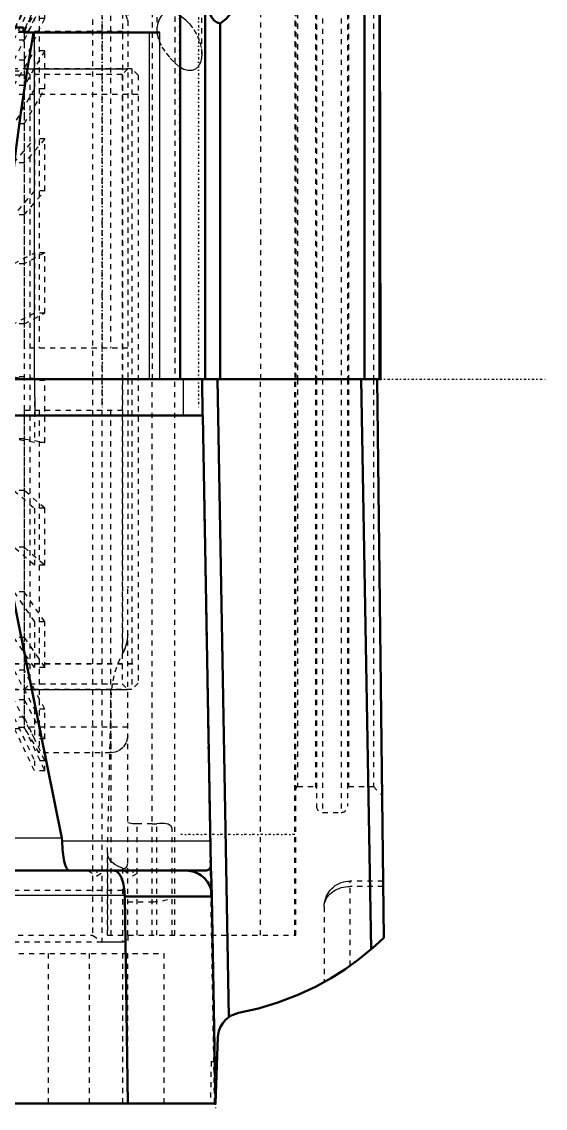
# Model space of a CAD drawing. Header units: millimetres. Extents: x -124 to 124, y -141 to 176.
# Drawn here: x 22.5 to 123.8, y -140.9 to 69.1 of the extents above; entities that cross this region are included whole.
import ezdxf

# ---------------------------------------------------------------- set-up
doc = ezdxf.new("R2010")
doc.units = ezdxf.units.MM
doc.linetypes.add('Center', pattern=[1.5, 0.45, -0.5, 0.05, -0.5])
doc.linetypes.add('Dashed', pattern=[2, 1, -1])
for name, color, linetype, lineweight in [('2d ConnectionPoints', 7, 'Continuous', 50), ('AM_0', 7, 'Continuous', 50), ('AM_4', 3, 'Continuous', 25), ('AM_5', 3, 'Continuous', 25), ('AM_7', 7, 'Center', 25), ('AM_9', 6, 'Dashed', 25)]:
    doc.layers.add(name, color=color, linetype=linetype, lineweight=lineweight)

# ---------------------------------------------------------------- blocks, each defined once
blk = doc.blocks.new('1_SKF_MBL_24_0_in_SKFSNL5246201224KH3024_0')
at = {"layer": 'AM_9'}
for p, q in [((24.96, 76), (21, 67.5)), ((24.96, 75.76), (21, 67.23)), ((26.96, 76), (23, 67.5)), ((23, 67.23), (26.96, 75.76)), ((26.96, 76), (24.96, 76)), ((24.96, 76), (24.96, 75.76)), ((26.96, 75.76), (24.96, 75.76)), ((26.96, 75.76), (26.96, 76)), ((21, 65.54), (24.96, 73.61)), ((26.96, 73.61), (23, 65.54)), ((26.96, 73.61), (24.96, 73.61)), ((24.96, 73.61), (24.96, 69.71)), ((26.96, 69.71), (26.96, 73.61)), ((24.96, 69.71), (21, 61.64)), ((23, 61.64), (26.96, 69.71)), ((26.96, 69.71), (24.96, 69.71)), ((23, 67.23), (21, 67.23)), ((23, 67.5), (23, 67.03)), ((23, 65.54), (21, 65.54)), ((23, 67), (23, -67.5)), ((21, 56.74), (24.96, 63.47)), ((26.96, 63.47), (23, 56.74)), ((26.96, 63.47), (24.96, 63.47)), ((24.96, 63.47), (24.96, 56.1)), ((26.96, 56.1), (26.96, 63.47)), ((23, 61.64), (21, 61.64)), ((21, 59.59), (23, 59.59)), ((23, 56.74), (21, 56.74)), ((24.96, 56.1), (21, 49.37)), ((23, 55), (21, 55)), ((23, 49.37), (26.96, 56.1)), ((26.96, 56.1), (24.96, 56.1)), ((23, 49.37), (21, 49.37)), ((21, 41.8), (24.96, 46.46)), ((26.96, 46.46), (23, 41.8)), ((26.96, 46.46), (24.96, 46.46)), ((24.96, 46.46), (24.96, 36.42)), ((26.96, 36.42), (26.96, 46.46)), ((23, 41.8), (21, 41.8)), ((24.96, 36.42), (21, 31.75)), ((23, 31.75), (26.96, 36.42)), ((26.96, 36.42), (24.96, 36.42)), ((23, 31.75), (21, 31.75)), ((21, 22.32), (24.96, 24.42)), ((26.96, 24.42), (23, 22.32)), ((26.96, 24.42), (24.96, 24.42)), ((24.96, 24.42), (24.96, 12.78)), ((26.96, 12.78), (26.96, 24.42)), ((23, 22.32), (21, 22.32)), ((24.96, 12.78), (21, 10.69)), ((23, 10.69), (26.96, 12.78)), ((26.96, 12.78), (24.96, 12.78)), ((23, 10.69), (21, 10.69)), ((23, 0.43), (21, 0.43)), ((21, 0.43), (24.96, -0.28)), ((26.96, -0.28), (23, 0.43)), ((26.96, -0.28), (24.96, -0.28)), ((24.96, -0.28), (24.96, -12.24)), ((26.96, -12.24), (26.96, -0.28)), ((23, -11.53), (21, -11.53)), ((24.96, -12.24), (21, -11.53)), ((23, -11.53), (26.96, -12.24)), ((26.96, -12.24), (24.96, -12.24)), ((23, -21.51), (21, -21.51)), ((21, -21.51), (24.96, -24.94)), ((26.96, -24.94), (23, -21.51)), ((26.96, -24.94), (24.96, -24.94)), ((24.96, -24.94), (24.96, -35.93)), ((26.96, -35.93), (26.96, -24.94)), ((23, -32.5), (21, -32.5)), ((24.96, -35.93), (21, -32.5)), ((23, -32.5), (26.96, -35.93)), ((26.96, -35.93), (24.96, -35.93)), ((23, -41.12), (21, -41.12)), ((21, -41.12), (24.96, -46.9)), ((26.96, -46.9), (23, -41.12)), ((26.96, -46.9), (24.96, -46.9)), ((24.96, -46.9), (24.96, -55.73)), ((26.96, -55.73), (26.96, -46.9)), ((23, -49.95), (21, -49.95)), ((24.96, -55.73), (21, -49.95)), ((23, -49.95), (26.96, -55.73)), ((21, -56.27), (24.96, -63.78)), ((23, -56.27), (21, -56.27)), ((26.96, -63.78), (23, -56.27)), ((26.96, -55.73), (24.96, -55.73)), ((21, -60), (23, -60)), ((23, -61.99), (21, -61.99)), ((24.96, -69.49), (21, -61.99)), ((23, -61.99), (26.96, -69.49)), ((24.96, -63.78), (24.96, -69.49)), ((26.96, -63.78), (24.96, -63.78)), ((26.96, -69.49), (26.96, -63.78)), ((21, -65.33), (24.96, -73.74)), ((23, -65.33), (21, -65.33)), ((26.96, -73.74), (23, -65.33)), ((22.95, -67.3), (21, -67.3)), ((24.96, -75.72), (21, -67.3)), ((21, -67.5), (23, -67.5)), ((23, -67.3), (26.96, -75.72)), ((26.96, -69.49), (24.96, -69.49)), ((26.96, -73.74), (24.96, -73.74)), ((24.96, -73.74), (24.96, -75.72)), ((26.96, -75.72), (26.96, -73.74)), ((26.96, -75.72), (24.96, -75.72))]:
    blk.add_line(p, q, dxfattribs=at)
blk = doc.blocks.new('2_SKF_KML_24_0_in_SKFSNL5246201224KH3024_0')
at = {"layer": 'AM_5'}
for p, q in [((23, 60), (43, 60)), ((23, -60), (43, -60))]:
    blk.add_line(p, q, dxfattribs=at)
at = {"layer": 'AM_9'}
for p, q in [((23.01, 67.25), (25.89, 72.25)), ((25.89, 72.25), (39.67, 72.25)), ((25.89, 72.25), (25.89, 6)), ((39.67, 72.25), (39.67, 6)), ((23, 67.25), (43, 67.25)), ((23, 67.25), (23, 61.71)), ((23, 61.64), (23, 5.79)), ((24.08, 58.92), (23, 60)), ((41.92, 58.92), (24.08, 58.92)), ((24.08, 58.92), (24.08, -58.92)), ((43, 60), (41.92, 58.92)), ((41.92, 58.92), (41.92, -58.92)), ((23.01, 6), (23, 5.79)), ((43, 6), (23.01, 6)), ((23, -5.79), (23.01, -6)), ((23, -5.79), (23, -67.25)), ((23.01, -6), (43, -6)), ((25.89, -6), (25.89, -72.25)), ((39.67, -6), (39.67, -72.25)), ((23, -60), (24.08, -58.92)), ((24.08, -58.92), (41.92, -58.92)), ((41.92, -58.92), (43, -60)), ((43, -67.25), (23, -67.25)), ((25.89, -72.25), (23.01, -67.25)), ((39.67, -72.25), (25.89, -72.25))]:
    blk.add_line(p, q, dxfattribs=at)
for points in [[(39.67, 72.25), (39.84, 72.25), (40.93, 72), (41.88, 71.41), (42.58, 70.54), (42.95, 69.48), (43, 68.91)], [(43, -68.91), (42.99, -69.13), (42.73, -70.22), (42.12, -71.17), (41.23, -71.86), (40.58, -72.12), (39.67, -72.25)]]:
    blk.add_lwpolyline(points, dxfattribs=at)
blk = doc.blocks.new('3_H_3024_sleeve_h_0_in_SKFSNL5246201224KH3024_0')
at = {"layer": 'AM_5'}
for p, q in [((5, 60), (5, 58.77)), ((23, 58.77), (21, 58.77)), ((5, -60), (5, -58.77))]:
    blk.add_line(p, q, dxfattribs=at)
at = {"layer": 'AM_9'}
for p, q in [((5, 60), (-27, 62.17)), ((-27, 62.17), (-27, -62.16)), ((43.77, 60), (5, 60)), ((5, 60), (5, -59.99)), ((45, 58.77), (43.77, 60)), ((43.77, 60), (43.77, -59.99)), ((45, 58.77), (45, -58.76)), ((21, 55), (-27, 55)), ((45, 55), (23, 55)), ((-27, -54.97), (45, -54.97)), ((-27, -54.99), (45, -54.99)), ((45, -58.74), (43.77, -59.96)), ((45, -58.76), (43.77, -59.99)), ((5, -59.96), (-27, -62.13)), ((5, -59.99), (-27, -62.16)), ((43.77, -59.96), (5, -59.96)), ((43.77, -59.99), (5, -59.99))]:
    blk.add_line(p, q, dxfattribs=at)
blk = doc.blocks.new('4_FRB_22_215_location_rng_1_0_in_SKFSNL5246201224KH3024_0')
at = {"layer": 'AM_9'}
for p, q in [((43, 0), (43, -40.32)), ((21, -98.75), (43, -98.75)), ((21, -108.75), (43, -108.75)), ((43, -107.5), (43, -108.75))]:
    blk.add_line(p, q, dxfattribs=at)
blk = doc.blocks.new('10_SNL_524_620_CAP_0_in_SKFSNL5246201224KH3024_0')
at = {"layer": 'AM_0'}
for p, q in [((88.82, 0), (88.82, 99.71)), ((91.89, 0), (91.7, 95.54)), ((91.7, 0), (91.7, 95.54)), ((53.16, 0), (53.16, 84.33)), ((58.01, 0), (58.01, 76.1)), ((-22.83, 68), (22.83, 68)), ((22.83, 68), (22.83, 67)), ((60.88, 0), (60.88, 68.77)), ((22.83, 67), (49.19, 67)), ((44.47, 0), (-44.47, 0)), ((49.19, 0), (91.89, 0))]:
    blk.add_line(p, q, dxfattribs=at)
for points in [[(58, 75.36), (58.1, 73.72), (58.47, 71.82), (58.88, 70.68), (59.23, 69.99), (59.7, 69.36), (60.15, 68.99), (60.66, 68.79), (60.88, 68.77)], [(63.9, 72.8), (63.47, 71.69), (62.85, 70.62), (62.01, 69.63), (60.88, 68.77)], [(17.92, 0), (17.92, 0.14), (18.2, 6.74), (18.56, 13.29), (18.99, 19.76), (19.67, 28.08), (20.47, 36.24), (21.38, 44.21), (22.42, 52.03), (23.56, 59.64), (24.8, 67)]]:
    blk.add_lwpolyline(points, dxfattribs=at)
at = {"layer": 'AM_4'}
for p, q in [((24.99, 0), (24.99, 67)), ((47.22, 0), (47.22, 67)), ((49.19, 0), (49.19, 67))]:
    blk.add_line(p, q, dxfattribs=at)
at = {"layer": 'AM_7'}
for p, q in [((38.09, 113.4), (38.09, -5.4)), ((56.71, 113.4), (56.71, -5.4)), ((53, 111), (53, 45))]:
    blk.add_line(p, q, dxfattribs=at)
at = {"layer": 'AM_9'}
for p, q in [((36.21, 107.5), (36.21, 0)), ((38, 108.75), (38, 0)), ((42, 108.75), (42, 0)), ((48.65, 108), (48.65, 67.59)), ((57.35, 62.85), (57.35, 108)), ((47.76, 101), (47.76, 0)), ((52.12, 100.1), (52.12, 0)), ((43, 93.31), (43, 0)), ((68.67, 92.97), (68.67, 0)), ((75.32, 83.32), (75.32, 0)), ((79.5, 82.55), (79.5, 0)), ((80.7, 83.75), (80.7, 0)), ((84.3, 83.75), (84.3, 0)), ((85.5, 82.55), (85.5, 0)), ((75.5, 79.1), (75.5, 0)), ((75.85, 78.75), (75.85, 0)), ((79.3, 78.75), (79.3, 0)), ((85.7, 78.75), (85.7, 0)), ((90.5, 78.75), (90.5, 0)), ((58, 75.98), (58, 0)), ((58, 0), (58, 75.98)), ((58, 75.4), (58, 0)), ((48.65, 67.59), (48.68, 67)), ((22.83, 67), (-22.83, 67))]:
    blk.add_line(p, q, dxfattribs=at)
for points in [[(52.12, 70.82), (51.33, 71.01), (50.58, 70.93), (49.87, 70.56), (49.45, 70.15), (49.14, 69.68), (48.81, 68.84), (48.66, 67.94), (48.65, 67.59)], [(52.12, 70.82), (52.81, 70.49), (53.47, 70.07), (54.25, 69.42), (54.95, 68.71), (55.81, 67.57), (56.48, 66.38), (56.98, 65.12), (57.27, 63.86), (57.35, 62.84)], [(48.68, 67), (48.72, 66.71), (49.05, 65.46), (49.63, 64.21), (50.45, 62.99), (51.24, 62.05), (52.12, 61.14)], [(57.35, 62.84), (57.35, 62.71), (57.21, 61.61), (56.75, 60.53), (56.1, 59.9), (55.44, 59.65), (54.63, 59.65), (53.88, 59.89), (52.83, 60.52), (52.12, 61.14)]]:
    blk.add_lwpolyline(points, dxfattribs=at)
blk = doc.blocks.new('11_SNL_524_620_BASE_0_in_SKFSNL5246201224KH3024_0')
at = {"layer": 'AM_0'}
for p, q in [((49.17, 0), (44.47, 0)), ((57.49, -6.99), (57.37, 0)), ((62.55, -123.29), (60.39, 0)), ((90.08, -110.2), (88.15, 0)), ((92.5, -108), (91.22, 0)), ((91.22, -0.06), (91.22, 0)), ((12.79, -6.99), (57.51, -6.99)), ((30.25, -88.72), (13.72, -6.99)), ((57.51, -6.99), (59.1, -94.2)), ((30.25, -88.72), (30.31, -89.24)), ((57.71, -95), (-57.71, -95)), ((42.42, -100), (42.42, -99.83)), ((42.42, -100), (59.3, -100)), ((42.42, -100), (43, -140)), ((59.3, -99.91), (60, -140)), ((60, -140), (60.45, -127.13)), ((-60, -140), (60, -140))]:
    blk.add_line(p, q, dxfattribs=at)
for points in [[(30.31, -89.24), (30.33, -89.8), (30.36, -90.35), (30.4, -90.88), (30.45, -91.4), (30.51, -91.9), (30.58, -92.37), (30.66, -92.81), (30.74, -93.21), (30.84, -93.59), (30.93, -93.92), (31.04, -94.21), (31.15, -94.46), (31.27, -94.66), (31.38, -94.82), (31.5, -94.93), (31.63, -94.99), (31.71, -95)], [(59.1, -94.2), (58.91, -94.58), (58.62, -94.83), (58.22, -94.96), (57.71, -95)], [(59.28, -99.52), (59.25, -99.13), (59.21, -98.25), (59.18, -97.22), (59.14, -95.93), (59.1, -94.2)], [(42.42, -99.83), (42.41, -99.39), (42.38, -98.96), (42.33, -98.54), (42.27, -98.13), (42.2, -97.73), (42.11, -97.35), (42.01, -96.99), (41.89, -96.65), (41.77, -96.34), (41.63, -96.06), (41.48, -95.81), (41.33, -95.59), (41.16, -95.4), (40.99, -95.24), (40.82, -95.13), (40.64, -95.05), (40.46, -95.01), (40.35, -95)], [(54.3, -95), (54.74, -95.02), (55.17, -95.08), (55.6, -95.17), (56.01, -95.3), (56.41, -95.47), (56.8, -95.67), (57.17, -95.9), (57.51, -96.17), (57.84, -96.46), (58.13, -96.79), (58.4, -97.13), (58.63, -97.5), (58.83, -97.89), (59, -98.29), (59.13, -98.71), (59.23, -99.13), (59.28, -99.56), (59.3, -99.91)], [(90.08, -110.2), (90.94, -109.45), (91.72, -108.74), (92.5, -108)], [(64.42, -122.51), (68.31, -121.63), (72.05, -120.5), (75.77, -119.08), (79.29, -117.43), (82.22, -115.83), (84.97, -114.09), (87.61, -112.2), (90.08, -110.2)], [(60.45, -127.13), (60.64, -125.95), (60.94, -125.17), (61.37, -124.45), (61.89, -123.84), (62.55, -123.29)], [(64.42, -122.51), (62.87, -123.09), (62.55, -123.29)]]:
    blk.add_lwpolyline(points, dxfattribs=at)
at = {"layer": 'AM_4'}
for p, q in [((25.08, -6.99), (25.02, 0)), ((53.81, -6.99), (53.76, 0)), ((30.25, -88.72), (-30.25, -88.72)), ((30.31, -89.24), (58.98, -89.24)), ((42.42, -99.83), (0.71, -99.83))]:
    blk.add_line(p, q, dxfattribs=at)
at = {"layer": 'AM_7'}
for p, q in [((-123.75, 0), (123.75, 0)), ((75.3, -88), (53.3, -88)), ((37, -94.95), (37, -96.06)), ((44, -94.95), (44, -96.06)), ((60.15, -131.46), (59.98, -140.93))]:
    blk.add_line(p, q, dxfattribs=at)
at = {"layer": 'AM_9'}
for p, q in [((36.21, 0), (36.21, -107.5)), ((38, 0), (38, -108.75)), ((42, 0), (42, -53.05)), ((47.76, -107.5), (47.76, 0)), ((52.12, -107.5), (52.12, 0)), ((68.67, -107.5), (68.67, 0)), ((75.32, -107.5), (75.32, 0)), ((75.5, -107.5), (75.5, 0)), ((75.85, 0), (75.85, -78.75)), ((79.3, 0), (79.3, -78.75)), ((79.5, 0), (79.5, -82.55)), ((80.7, 0), (80.7, -83.75)), ((84.3, 0), (84.3, -83.75)), ((85.5, 0), (85.5, -82.55)), ((85.7, 0), (85.7, -78.75)), ((90.5, 0), (90.5, -78.75)), ((91.22, -0.06), (91.22, 0)), ((59.8, -140), (57.34, 0)), ((43, -107.5), (43, -40.32)), ((39.1, -91.51), (39.8, -61.59)), ((39.8, -107.5), (39.8, -61.59)), ((75.5, -79.1), (75.85, -78.75)), ((75.85, -78.75), (79.3, -78.75)), ((79.3, -78.75), (79.5, -79.1)), ((85.5, -79.1), (85.7, -78.75)), ((85.7, -78.75), (90.5, -78.75)), ((90.5, -78.75), (92.17, -80.42)), ((80.7, -83.75), (84.3, -83.75)), ((47.76, -85.96), (44.84, -85.96)), ((44.84, -107.5), (44.84, -85.96)), ((48.62, -107.5), (48.62, -85.92)), ((51.62, -107.5), (51.62, -86.84)), ((39.1, -107.5), (39.1, -91.43)), ((39.1, -91.51), (39.1, -107.5)), ((35.25, -95), (37, -96.01)), ((37, -96.01), (38.75, -95)), ((42, -94.53), (42, -108.75)), ((42.25, -95), (44, -96.01)), ((44, -96.01), (45.75, -95)), ((86, -113.38), (86, -97)), ((92.37, -97), (86, -97)), ((92.38, -98.05), (86, -98.05)), ((43, -101), (47.76, -101)), ((81, -102), (81, -116.52)), ((-36.21, -107.5), (36.21, -107.5)), ((36.21, -107.5), (38, -108.75)), ((38, -108.75), (42, -108.75)), ((39.1, -107.5), (75.5, -107.5)), ((89.91, -110.35), (92.5, -108)), ((-50.07, -111), (50.07, -111)), ((27.65, -111), (27.65, -140)), ((35.56, -111), (35.56, -140)), ((42, -111), (42, -140)), ((42.98, -111), (42.98, -140)), ((50, -111), (50, -140)), ((50.07, -140), (50.07, -111)), ((86, -113.38), (86.51, -113.02)), ((59.14, -131.87), (59, -140)), ((59.14, -131.87), (60.14, -131.91)), ((59.14, -131.87), (60.28, -131.89)), ((60.14, -131.91), (60.28, -131.91))]:
    blk.add_line(p, q, dxfattribs=at)
for points in [[(43, -49.29), (42.99, -49.59), (42.87, -50.54), (42.64, -51.49), (42.35, -52.29), (42, -53.05)], [(39.8, -61.59), (39.9, -59.94), (40.16, -58.29), (40.57, -56.59), (41.14, -54.91), (42, -53.05)], [(44.84, -85.96), (43.92, -85.92), (43, -85.78)], [(47.76, -85.96), (48.23, -85.95), (48.62, -85.92)], [(51.62, -86.84), (51.4, -86.37), (50.83, -86.04), (50.05, -85.9), (49.16, -85.89), (48.62, -85.92)], [(42, -94.53), (41.19, -94.21), (40.51, -93.82), (39.96, -93.38), (39.54, -92.89), (39.24, -92.31), (39.11, -91.7), (39.1, -91.66)], [(42, -94.53), (42.27, -94.57), (42.54, -94.5), (42.74, -94.35), (42.88, -94.15), (42.97, -93.89), (43, -93.63)], [(81, -102), (81.02, -101.56), (81.08, -101.13), (81.17, -100.71), (81.3, -100.29), (81.47, -99.89), (81.67, -99.5), (81.9, -99.13), (82.17, -98.79), (82.46, -98.46), (82.79, -98.17), (83.13, -97.9), (83.5, -97.67), (83.89, -97.47), (84.29, -97.3), (84.71, -97.17), (85.13, -97.08), (85.56, -97.02), (86, -97)], [(81, -102), (81.02, -101.66), (81.08, -101.31), (81.17, -100.98), (81.3, -100.65), (81.47, -100.33), (81.67, -100.02), (81.9, -99.73), (82.17, -99.46), (82.46, -99.2), (82.79, -98.97), (83.13, -98.76), (83.5, -98.58), (83.89, -98.42), (84.29, -98.28), (84.71, -98.18), (85.13, -98.11), (85.56, -98.06), (86, -98.05)]]:
    blk.add_lwpolyline(points, dxfattribs=at)
for centre, radius, start, end in [((80.7, -82.55), 1.2, 180, 270), ((84.3, -82.55), 1.2, 270, 0), ((47.76, -89.98), 11.02, 270, 290.504), ((42, -107.75), 1, 270, 0)]:
    blk.add_arc(centre, radius, start, end, dxfattribs=at)

msp = doc.modelspace()

# ---------------------------------------------------------------- linework, layer by layer
at = {"layer": '2d ConnectionPoints'}
for p in [(23, 0), (23, 0), (43, 0), (43, 0), (45, 0), (79.5, 0)]:
    msp.add_point(p, dxfattribs=at)

# ---------------------------------------------------------------- block references
for name in ['10_SNL_524_620_CAP_0_in_SKFSNL5246201224KH3024_0', '4_FRB_22_215_location_rng_1_0_in_SKFSNL5246201224KH3024_0', '1_SKF_MBL_24_0_in_SKFSNL5246201224KH3024_0', '2_SKF_KML_24_0_in_SKFSNL5246201224KH3024_0', '3_H_3024_sleeve_h_0_in_SKFSNL5246201224KH3024_0', '11_SNL_524_620_BASE_0_in_SKFSNL5246201224KH3024_0']:
    msp.add_blockref(name, (0, 0))

doc.saveas('drawing.dxf')
